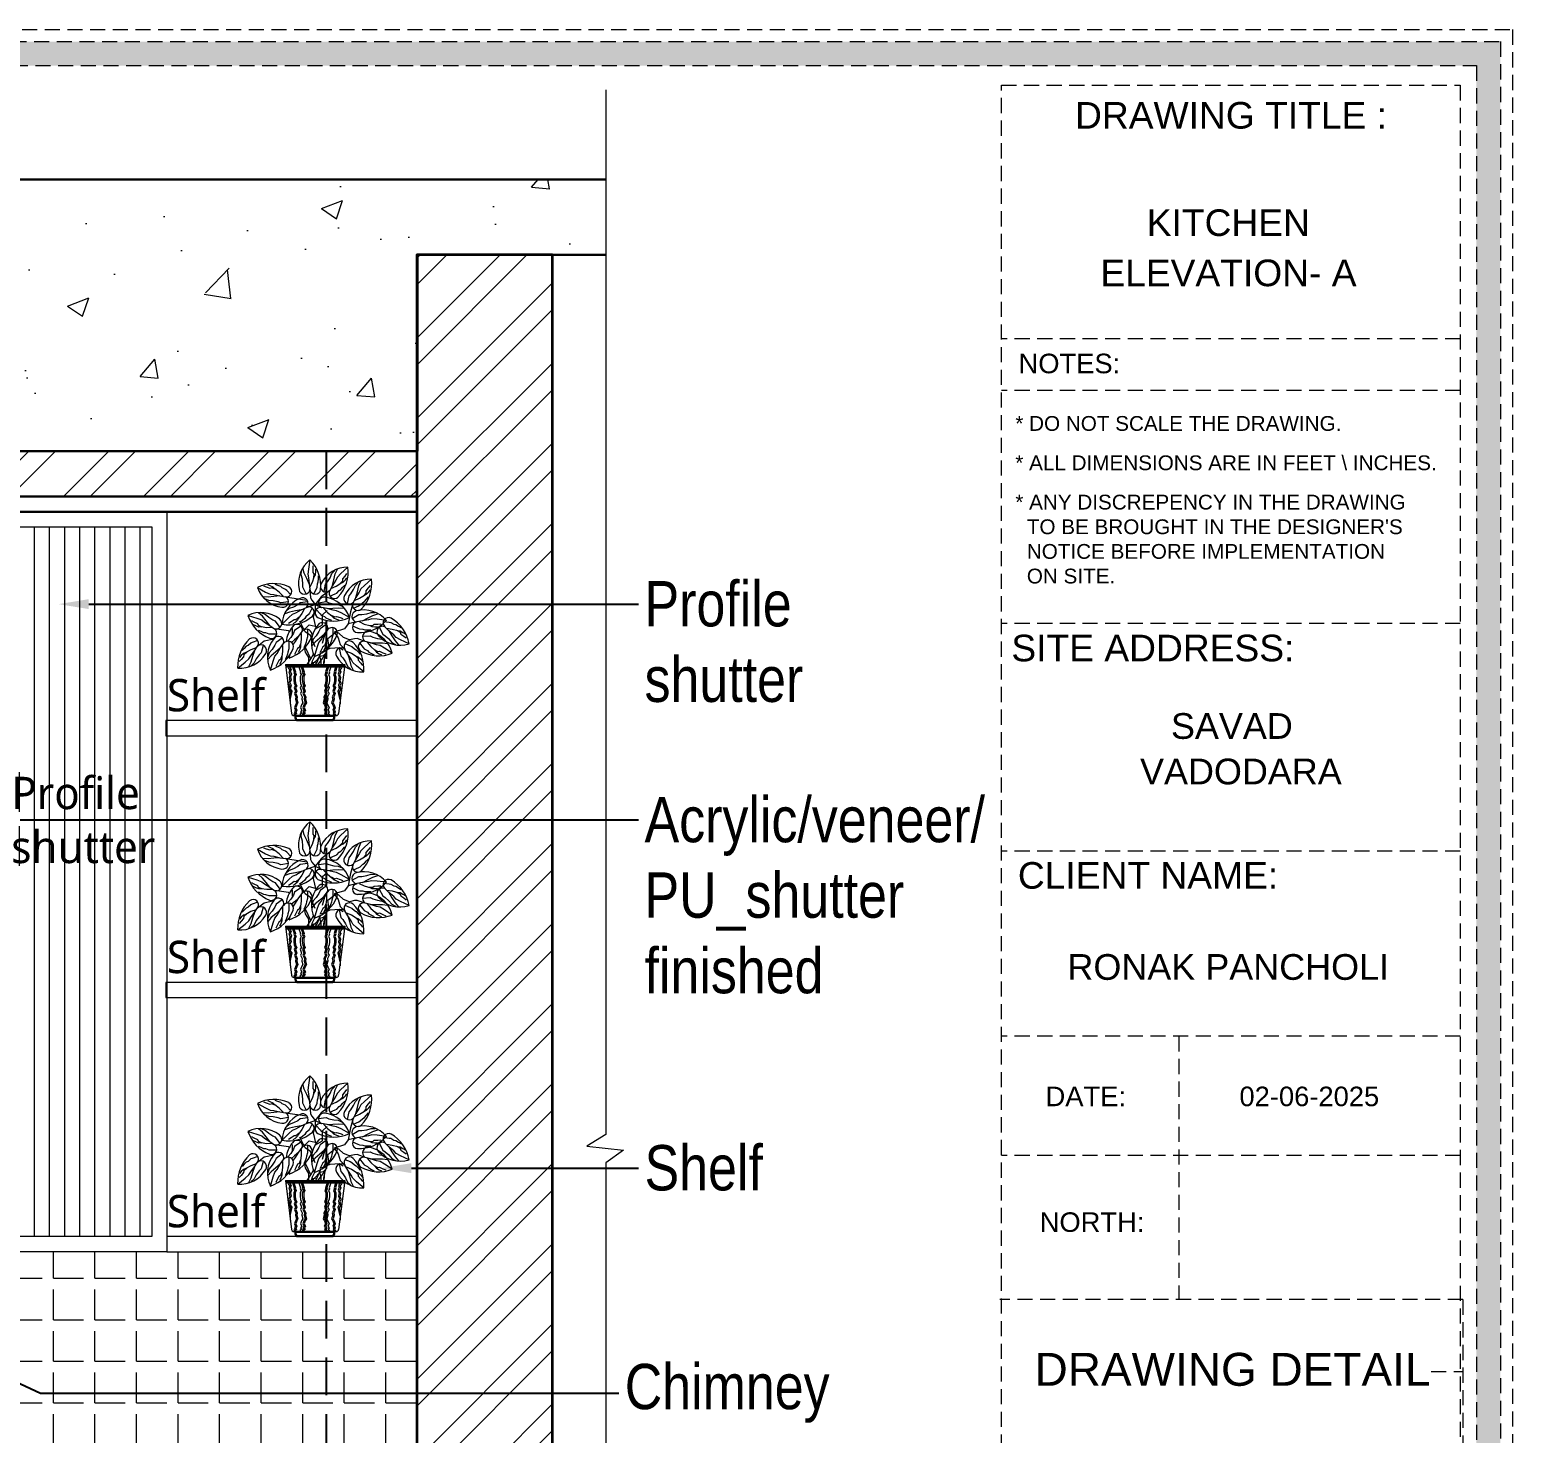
# Model space of a CAD drawing. Header units: millimetres. Extents: x 56222 to 3066687, y -650199 to -121287.
# Drawn here: x 140509.6 to 140607.8, y -184172.3 to -184079.3 of the extents above; entities that cross this region are included whole.
import ezdxf
from ezdxf import colors
from ezdxf.entities.mleader import LeaderData, LeaderLine
from ezdxf.enums import TextEntityAlignment as Align
from ezdxf.math import Vec2, Vec3

# ---------------------------------------------------------------- set-up
doc = ezdxf.new("R2010")
doc.units = ezdxf.units.MM
doc.header["$MEASUREMENT"] = 0
doc.linetypes.add('DASHED2', pattern=[0.375, 0.25, -0.125])
doc.linetypes.add('DASHEDX2', pattern=[1.5, 1, -0.5])
doc.layers.add('AR HATCH-7', color=7, linetype='Continuous')
doc.layers.add('str coll', color=6, linetype='Continuous')
for name, color, linetype, lineweight in [('Dimension', 10, 'DASHEDX2', 20), ('FURNITURE', 32, 'Continuous', 9), ('FURNITURE-1', 252, 'Continuous', 13), ('NAME PLATE', 7, 'Continuous', 25), ('SECTION ( SLAB PLine )', 104, 'Continuous', 30), ('Text', 7, 'Continuous', 15)]:
    doc.layers.add(name, color=color, linetype=linetype, lineweight=lineweight)
doc.layers.add('hatch', color=250, linetype='Continuous', lineweight=9, transparency=0.5)
doc.styles.add('Arial', font='arial.ttf')
doc.styles.get("Standard").update_dxf_attribs({"font": 'arial.ttf', "height": 6})
doc.styles.add('style4', font='ARIALN.TTF')

# ---------------------------------------------------------------- blocks, each defined once
blk = doc.blocks.new('RH')
at = {"color": 251, "true_color": 0x636466}
for p, q in [((137588.9421, 17688.3348), (137589.1437, 17688.3348)), ((137588.9421, 17688.3348), (137588.9627, 17688.1676)), ((137589.1437, 17688.3348), (137589.1232, 17688.1676)), ((137588.9421, 17688.3303), (137589.1437, 17688.3303)), ((137588.9421, 17688.3259), (137589.1437, 17688.3259)), ((137588.9577, 17688.2147), (137588.9577, 17688.1997)), ((137589.1282, 17688.2147), (137589.1282, 17688.1997)), ((137588.9708, 17688.1603), (137589.1151, 17688.1603))]:
    blk.add_line(p, q, dxfattribs=at)
for points in [[(137589.0256, 17688.6903), (137589.0201, 17688.6588), (137589.0182, 17688.6417), (137589.0207, 17688.6296), (137589.0226, 17688.6087), (137589.0256, 17688.5897)], [(137589.0132, 17688.5747), (137589.001, 17688.5979), (137589.0017, 17688.6081), (137588.9998, 17688.6246), (137588.996, 17688.6398), (137588.9972, 17688.6537)], [(137589.0226, 17688.6087), (137589.0144, 17688.6271), (137589.0061, 17688.6455), (137589.0017, 17688.6626)], [(137589.0252, 17688.5973), (137589.034, 17688.6144), (137589.0404, 17688.6328), (137589.0442, 17688.6398), (137589.0455, 17688.6505), (137589.0455, 17688.6594)], [(137589.0391, 17688.629), (137589.0404, 17688.6429), (137589.0366, 17688.648), (137589.0366, 17688.6607), (137589.0366, 17688.6708)], [(137589.0738, 17688.5824), (137589.0785, 17688.6082), (137589.0853, 17688.6158), (137589.094, 17688.6299), (137589.1004, 17688.6443), (137589.11, 17688.6544)], [(137589.1549, 17688.6657), (137589.1311, 17688.6443), (137589.119, 17688.632), (137589.1136, 17688.621), (137589.1022, 17688.6034), (137589.0928, 17688.5865)], [(137589.1022, 17688.6034), (137589.107, 17688.6229), (137589.1119, 17688.6425), (137589.119, 17688.6587)], [(137589.1277, 17688.6091), (137589.1373, 17688.6193), (137589.1374, 17688.6257), (137589.1453, 17688.6356), (137589.1515, 17688.6436)], [(137588.8465, 17688.5963), (137588.8747, 17688.5811), (137588.8903, 17688.5739), (137588.9025, 17688.5726), (137588.923, 17688.5678), (137588.942, 17688.5647)], [(137588.9089, 17688.5898), (137588.8961, 17688.5954), (137588.8901, 17688.5934), (137588.878, 17688.5974), (137588.8684, 17688.6006)], [(137588.9346, 17688.5667), (137588.9212, 17688.5805), (137588.9057, 17688.5922), (137588.9003, 17688.598), (137588.8904, 17688.6026), (137588.882, 17688.6054)], [(137588.9602, 17688.5719), (137588.9464, 17688.5862), (137588.9424, 17688.5902), (137588.9314, 17688.5951), (137588.9261, 17688.5995), (137588.9167, 17688.6033), (137588.9073, 17688.6071)], [(137589.0256, 17688.5897), (137589.0278, 17688.5616), (137589.0321, 17688.5529), (137589.0429, 17688.5386), (137589.0436, 17688.5171), (137589.0364, 17688.497), (137589.0452, 17688.4584)], [(137589.0382, 17688.5747), (137589.0474, 17688.5922), (137589.0499, 17688.5973), (137589.0512, 17688.6093), (137589.0537, 17688.6157), (137589.0543, 17688.6258), (137589.055, 17688.636)], [(137589.0928, 17688.5865), (137589.0639, 17688.5642), (137589.0429, 17688.5386)], [(137589.0934, 17688.567), (137589.1115, 17688.5751), (137589.1166, 17688.5775), (137589.125, 17688.5862), (137589.1309, 17688.5896), (137589.1377, 17688.5972), (137589.1445, 17688.6048)], [(137589.0971, 17688.5928), (137589.1147, 17688.6008), (137589.131, 17688.6113), (137589.1383, 17688.6145), (137589.146, 17688.6222), (137589.1515, 17688.6291)], [(137589.1537, 17688.5418), (137589.1585, 17688.5676), (137589.1652, 17688.5752), (137589.1739, 17688.5893), (137589.1803, 17688.6037), (137589.1899, 17688.6139)], [(137589.2349, 17688.6251), (137589.211, 17688.6037), (137589.1989, 17688.5914), (137589.1935, 17688.5804), (137589.1821, 17688.5628), (137589.1727, 17688.5459)], [(137589.177, 17688.5522), (137589.1946, 17688.5602), (137589.2109, 17688.5708), (137589.2182, 17688.5739), (137589.2259, 17688.5816), (137589.2314, 17688.5886)], [(137589.1821, 17688.5628), (137589.187, 17688.5823), (137589.1918, 17688.6019), (137589.1989, 17688.6181)], [(137589.2076, 17688.5685), (137589.2172, 17688.5787), (137589.2173, 17688.5851), (137589.2252, 17688.595), (137589.2314, 17688.603)], [(137588.923, 17688.5678), (137588.903, 17688.5657), (137588.8829, 17688.5637), (137588.8653, 17688.5648)], [(137588.9524, 17688.5482), (137588.9265, 17688.5439), (137588.917, 17688.5477), (137588.9008, 17688.5511), (137588.8852, 17688.5522), (137588.8723, 17688.5578)], [(137588.942, 17688.5647), (137589.0153, 17688.5539)], [(137589.0185, 17688.5476), (137588.9925, 17688.5443), (137588.9845, 17688.5379), (137588.9699, 17688.5301), (137588.9552, 17688.5245), (137588.9445, 17688.5155)], [(137589.0133, 17688.5288), (137589.0429, 17688.5386), (137589.0649, 17688.528)], [(137589.055, 17688.5448), (137589.081, 17688.5484), (137589.0903, 17688.5444), (137589.1064, 17688.5406), (137589.1221, 17688.5391), (137589.1348, 17688.5332)], [(137589.1727, 17688.5459), (137589.163, 17688.5137), (137589.1553, 17688.4724)], [(137589.1733, 17688.5264), (137589.1914, 17688.5345), (137589.1965, 17688.5369), (137589.205, 17688.5456), (137589.2109, 17688.5491), (137589.2176, 17688.5566), (137589.2244, 17688.5642)], [(137588.8147, 17688.501), (137588.8453, 17688.4919), (137588.8615, 17688.4859), (137588.8711, 17688.4783), (137588.889, 17688.4672), (137588.9046, 17688.456)], [(137588.889, 17688.4672), (137588.8762, 17688.4828), (137588.8635, 17688.4984), (137588.8502, 17688.5101)], [(137588.9236, 17688.4604), (137588.9083, 17688.4817), (137588.8989, 17688.4856), (137588.8851, 17688.4947), (137588.8732, 17688.5049), (137588.8601, 17688.5101)], [(137588.9308, 17688.4712), (137588.9534, 17688.4938), (137588.9664, 17688.5052), (137588.9777, 17688.51), (137588.996, 17688.5204), (137589.0133, 17688.5288)], [(137588.996, 17688.5204), (137588.9762, 17688.5167), (137588.9564, 17688.5129), (137588.9398, 17688.5068)], [(137588.9887, 17688.4953), (137588.978, 17688.4862), (137588.9717, 17688.4865), (137588.9613, 17688.4792), (137588.953, 17688.4734)], [(137589.0068, 17688.5248), (137588.9978, 17688.5078), (137588.9864, 17688.492), (137588.9828, 17688.4849), (137588.9747, 17688.4777), (137588.9674, 17688.4726)], [(137589.0328, 17688.5271), (137589.0236, 17688.5095), (137589.0209, 17688.5045), (137589.0118, 17688.4966), (137589.008, 17688.4909), (137589.0001, 17688.4846), (137588.9921, 17688.4783)], [(137589.0427, 17688.4551), (137589.0679, 17688.4692), (137589.0679, 17688.5036), (137589.0841, 17688.5177)], [(137589.0466, 17688.5213), (137589.06, 17688.5067), (137589.0639, 17688.5026), (137589.0748, 17688.4974), (137589.0799, 17688.4928), (137589.0893, 17688.4888), (137589.0986, 17688.4848)], [(137589.1596, 17688.4941), (137589.1318, 17688.51), (137589.1164, 17688.5175), (137589.1042, 17688.5192), (137589.0838, 17688.5245), (137589.0649, 17688.528)], [(137589.0722, 17688.5259), (137589.0854, 17688.5118), (137589.1005, 17688.4996), (137589.1058, 17688.4937), (137589.1155, 17688.4889), (137589.1239, 17688.4859)], [(137589.0838, 17688.5245), (137589.1039, 17688.526), (137589.124, 17688.5276), (137589.1416, 17688.526)], [(137589.0974, 17688.5021), (137589.1101, 17688.4962), (137589.1161, 17688.4981), (137589.1281, 17688.4938), (137589.1376, 17688.4904)], [(137589.1695, 17688.4911), (137589.1922, 17688.5043), (137589.2023, 17688.5042), (137589.2187, 17688.5069), (137589.2337, 17688.5115), (137589.2477, 17688.5109)], [(137589.2856, 17688.4844), (137589.2539, 17688.4884), (137589.2367, 17688.4894), (137589.2248, 17688.4863), (137589.204, 17688.4833), (137589.1851, 17688.4794)], [(137589.204, 17688.4833), (137589.2219, 17688.4925), (137589.2399, 17688.5016), (137589.2568, 17688.5069)], [(137588.8634, 17688.4615), (137588.8504, 17688.4666), (137588.8476, 17688.4723), (137588.8362, 17688.478), (137588.8272, 17688.4826)], [(137588.898, 17688.4598), (137588.8788, 17688.4595), (137588.8595, 17688.4621), (137588.8515, 17688.4618), (137588.8413, 17688.4655), (137588.8334, 17688.4695)], [(137588.9124, 17688.438), (137588.8926, 17688.4377), (137588.8869, 17688.4377), (137588.8756, 17688.4419), (137588.8688, 17688.4425), (137588.8595, 17688.4465), (137588.8501, 17688.4505)], [(137588.9553, 17688.4467), (137588.9526, 17688.449), (137588.9046, 17688.456)], [(137588.9948, 17688.4653), (137588.9735, 17688.4499), (137588.9695, 17688.4406), (137588.9605, 17688.4267), (137588.9503, 17688.4148), (137588.9498, 17688.4135)], [(137588.9669, 17688.4366), (137588.9667, 17688.4369), (137588.9667, 17688.4571)], [(137588.9684, 17688.4008), (137588.9693, 17688.4032), (137588.9769, 17688.4128), (137588.988, 17688.4307), (137588.9992, 17688.4463)], [(137588.9954, 17688.4397), (137588.9957, 17688.4205), (137588.9931, 17688.4012), (137588.9934, 17688.3932), (137588.9897, 17688.383), (137588.9858, 17688.3751)], [(137589.0429, 17688.3947), (137589.0274, 17688.4328), (137589.0092, 17688.445), (137588.991, 17688.4814)], [(137588.9992, 17688.4463), (137589.0234, 17688.4692), (137589.0438, 17688.4646)], [(137589.0171, 17688.4541), (137589.0175, 17688.4344), (137589.0175, 17688.4287), (137589.0133, 17688.4173), (137589.0127, 17688.4105), (137589.0087, 17688.4012), (137589.0048, 17688.3918)], [(137589.0811, 17688.471), (137589.0599, 17688.4556), (137589.0559, 17688.4463), (137589.0468, 17688.4324), (137589.0366, 17688.4205), (137589.0315, 17688.4074)], [(137589.0744, 17688.4363), (137589.0588, 17688.4236), (137589.0432, 17688.4108), (137589.0315, 17688.3975)], [(137589.0406, 17688.362), (137589.0497, 17688.3927), (137589.0556, 17688.4088), (137589.0633, 17688.4185), (137589.0744, 17688.4363), (137589.0856, 17688.452)], [(137589.0523, 17688.3333), (137589.078, 17688.3682), (137589.0902, 17688.4005), (137589.0861, 17688.4227), (137589.1145, 17688.445)], [(137589.0679, 17688.4066), (137589.076, 17688.4349), (137589.0902, 17688.4591)], [(137589.0817, 17688.4454), (137589.082, 17688.4261), (137589.0795, 17688.4069), (137589.0798, 17688.3989), (137589.0761, 17688.3887), (137589.0721, 17688.3808)], [(137589.1035, 17688.4598), (137589.1039, 17688.44), (137589.1039, 17688.4344), (137589.0996, 17688.423), (137589.0991, 17688.4162), (137589.0951, 17688.4069), (137589.0911, 17688.3975)], [(137589.1851, 17688.4794), (137589.1553, 17688.4724), (137589.1434, 17688.4555), (137589.1078, 17688.4447), (137589.1214, 17688.4254), (137589.1289, 17688.4022), (137589.1444, 17688.3865)], [(137589.2134, 17688.413), (137589.1868, 17688.4224), (137589.1772, 17688.4219), (137589.1597, 17688.4178), (137589.1397, 17688.4258), (137589.1242, 17688.4405), (137589.1108, 17688.4456)], [(137589.1708, 17688.4661), (137589.1888, 17688.4578), (137589.1939, 17688.4555), (137589.206, 17688.4548), (137589.2125, 17688.4526), (137589.2227, 17688.4525), (137589.2328, 17688.4524)], [(137589.1927, 17688.4802), (137589.2103, 17688.4722), (137589.2289, 17688.4668), (137589.2361, 17688.4633), (137589.2469, 17688.4626), (137589.2558, 17688.463)], [(137589.2251, 17688.4679), (137589.2391, 17688.4673), (137589.2439, 17688.4713), (137589.2566, 17688.472), (137589.2667, 17688.4725)], [(137589.2612, 17688.4609), (137589.2732, 17688.4376), (137589.2819, 17688.4323), (137589.2943, 17688.4212), (137589.3046, 17688.4094), (137589.3167, 17688.4024)], [(137589.2755, 17688.4813), (137589.2952, 17688.4788), (137589.3008, 17688.4779), (137589.3114, 17688.4721), (137589.318, 17688.4705), (137589.3267, 17688.4652), (137589.3353, 17688.4599)], [(137589.363, 17688.4047), (137589.334, 17688.4182), (137589.3189, 17688.4265), (137589.3105, 17688.4355), (137589.2944, 17688.4491), (137589.2806, 17688.4625)], [(137589.2866, 17688.4577), (137589.3057, 17688.4551), (137589.3244, 17688.4498), (137589.3323, 17688.4489), (137589.3418, 17688.4437), (137589.3491, 17688.4386)], [(137589.2944, 17688.4491), (137589.3048, 17688.4317), (137589.3151, 17688.4144), (137589.3265, 17688.401)], [(137589.3205, 17688.4509), (137589.3327, 17688.4439), (137589.3346, 17688.4379), (137589.345, 17688.4306), (137589.3533, 17688.4248)], [(137588.7795, 17688.3223), (137588.8048, 17688.3419), (137588.8177, 17688.3533), (137588.824, 17688.3639), (137588.8366, 17688.3807), (137588.8472, 17688.3968)], [(137588.8424, 17688.3908), (137588.8243, 17688.3841), (137588.8073, 17688.3748), (137588.7998, 17688.3722), (137588.7916, 17688.365), (137588.7856, 17688.3585)], [(137588.848, 17688.4163), (137588.8294, 17688.4095), (137588.8241, 17688.4075), (137588.815, 17688.3994), (137588.8089, 17688.3964), (137588.8016, 17688.3893), (137588.7943, 17688.3822)], [(137588.8665, 17688.3995), (137588.8598, 17688.3741), (137588.8525, 17688.367), (137588.8429, 17688.3536), (137588.8355, 17688.3397), (137588.8251, 17688.3303)], [(137588.8472, 17688.3968), (137588.8696, 17688.4146), (137588.9024, 17688.4222)], [(137588.9313, 17688.4245), (137588.9101, 17688.4091), (137588.9061, 17688.3998), (137588.8971, 17688.3859), (137588.8869, 17688.374), (137588.8818, 17688.3609)], [(137588.9246, 17688.3898), (137588.909, 17688.3771), (137588.8934, 17688.3643), (137588.8818, 17688.351)], [(137588.8908, 17688.3155), (137588.8999, 17688.3462), (137588.9059, 17688.3623), (137588.9135, 17688.372), (137588.9246, 17688.3898), (137588.9358, 17688.4055)], [(137588.932, 17688.3989), (137588.9323, 17688.3796), (137588.9297, 17688.3604), (137588.93, 17688.3524), (137588.9263, 17688.3422), (137588.9224, 17688.3343)], [(137588.9537, 17688.4133), (137588.9541, 17688.3935), (137588.9541, 17688.3879), (137588.9499, 17688.3765), (137588.9493, 17688.3697), (137588.9453, 17688.3604), (137588.9414, 17688.351)], [(137588.988, 17688.4307), (137588.9724, 17688.4179), (137588.9623, 17688.4096)], [(137588.9937, 17688.4051), (137588.9886, 17688.3921), (137588.9829, 17688.3893), (137588.9773, 17688.3779), (137588.9727, 17688.3688)], [(137589.0056, 17688.3937), (137589.0087, 17688.3769), (137589.0201, 17688.3586), (137589.021, 17688.3348)], [(137589.0286, 17688.3538), (137589.0112, 17688.3904), (137589.0085, 17688.392)], [(137589.0801, 17688.4108), (137589.075, 17688.3978), (137589.0693, 17688.3949), (137589.0636, 17688.3836), (137589.0591, 17688.3745)], [(137589.0643, 17688.3769), (137589.0942, 17688.3904), (137589.1266, 17688.3924), (137589.1387, 17688.3843)], [(137589.1252, 17688.39), (137589.1307, 17688.3644), (137589.1377, 17688.357), (137589.1468, 17688.3431), (137589.1536, 17688.329), (137589.1635, 17688.3191)], [(137589.1444, 17688.406), (137589.1627, 17688.3984), (137589.1679, 17688.3961), (137589.1766, 17688.3877), (137589.1826, 17688.3845), (137589.1896, 17688.3771), (137589.1965, 17688.3697)], [(137589.2088, 17688.3091), (137589.1843, 17688.3298), (137589.1719, 17688.3417), (137589.1661, 17688.3526), (137589.1542, 17688.3699), (137589.1444, 17688.3865)], [(137589.1946, 17688.4076), (137589.207, 17688.3921), (137589.2106, 17688.3878), (137589.2211, 17688.3818), (137589.2259, 17688.3769), (137589.235, 17688.3722), (137589.244, 17688.3676)], [(137589.2047, 17688.4305), (137589.2308, 17688.4323), (137589.2399, 17688.4276), (137589.2557, 17688.4227), (137589.2712, 17688.4201), (137589.2835, 17688.4134)], [(137589.3055, 17688.3726), (137589.2789, 17688.3904), (137589.264, 17688.399), (137589.252, 17688.4015), (137589.232, 17688.4082), (137589.2134, 17688.413)], [(137589.2206, 17688.4104), (137589.2327, 17688.3954), (137589.247, 17688.3822), (137589.2518, 17688.3759), (137589.2612, 17688.3705), (137589.2693, 17688.3669)], [(137589.232, 17688.4082), (137589.2522, 17688.4084), (137589.2723, 17688.4085), (137589.2898, 17688.4057)], [(137589.244, 17688.3849), (137589.2563, 17688.3782), (137589.2624, 17688.3796), (137589.274, 17688.3745), (137589.2833, 17688.3704)], [(137588.8108, 17688.3767), (137588.8004, 17688.3673), (137588.7998, 17688.361), (137588.7913, 17688.3516), (137588.7845, 17688.3441)], [(137588.8366, 17688.3807), (137588.8304, 17688.3615), (137588.8241, 17688.3423), (137588.8159, 17688.3267)], [(137588.9303, 17688.3643), (137588.9252, 17688.3513), (137588.9195, 17688.3484), (137588.9139, 17688.3371), (137588.9093, 17688.328)], [(137588.9543, 17688.3563), (137588.9577, 17688.368)], [(137589.0156, 17688.3345), (137589.0286, 17688.3538), (137589.0371, 17688.37)], [(137589.021, 17688.3348), (137589.0218, 17688.3354)], [(137589.0406, 17688.362), (137589.0327, 17688.346), (137589.03, 17688.3348)], [(137589.0376, 17688.342), (137589.0368, 17688.3348)], [(137589.0453, 17688.3359), (137589.0504, 17688.3428), (137589.0583, 17688.3624), (137589.0712, 17688.3649), (137589.0813, 17688.375)], [(137589.0558, 17688.3681), (137589.0579, 17688.364), (137589.0629, 17688.3443), (137589.0629, 17688.3351)], [(137589.073, 17688.3512), (137589.0703, 17688.3288), (137589.0704, 17688.3282)], [(137589.0763, 17688.3649), (137589.0737, 17688.351), (137589.0744, 17688.3428), (137589.0712, 17688.3359)], [(137589.1489, 17688.3803), (137589.1667, 17688.3728), (137589.1833, 17688.3628), (137589.1907, 17688.3598), (137589.1986, 17688.3524), (137589.2042, 17688.3456)], [(137589.1542, 17688.3699), (137589.1596, 17688.3505), (137589.1651, 17688.3311), (137589.1726, 17688.3151)], [(137589.1799, 17688.3649), (137589.1898, 17688.355), (137589.1901, 17688.3486), (137589.1982, 17688.3389), (137589.2047, 17688.3311)], [(137588.9516, 17688.3234), (137588.957, 17688.3148), (137588.9538, 17688.3094), (137588.9575, 17688.2996), (137588.9543, 17688.2899), (137588.957, 17688.2791), (137588.9527, 17688.2705), (137588.957, 17688.2618), (137588.9538, 17688.2488), (137588.9592, 17688.2413), (137588.9555, 17688.2258)], [(137588.9565, 17688.3256), (137588.9619, 17688.3169), (137588.9586, 17688.3115), (137588.9624, 17688.3018), (137588.9592, 17688.2921), (137588.9619, 17688.2813), (137588.9575, 17688.2726), (137588.9619, 17688.264), (137588.9586, 17688.251), (137588.964, 17688.2434), (137588.957, 17688.2136)], [(137588.9666, 17688.3259), (137588.972, 17688.3097), (137588.9708, 17688.3062), (137588.9743, 17688.2998), (137588.9708, 17688.2922), (137588.9708, 17688.2823), (137588.972, 17688.2695), (137588.9761, 17688.2619), (137588.9714, 17688.2561), (137588.9761, 17688.2433), (137588.9726, 17688.2357), (137588.9778, 17688.2246), (137588.9766, 17688.2159), (137588.9801, 17688.2037), (137588.9761, 17688.1967), (137588.9726, 17688.1868), (137588.9766, 17688.1792), (137588.9726, 17688.1734), (137588.9755, 17688.1675), (137588.9702, 17688.164), (137588.9726, 17688.1606)], [(137588.9712, 17688.3259), (137588.9766, 17688.3097), (137588.9755, 17688.3062), (137588.979, 17688.2998), (137588.9755, 17688.2922), (137588.9755, 17688.2823), (137588.9766, 17688.2695), (137588.9807, 17688.2619), (137588.9761, 17688.2561), (137588.9807, 17688.2433), (137588.9772, 17688.2357), (137588.9825, 17688.2246), (137588.9813, 17688.2159), (137588.9848, 17688.2037), (137588.9807, 17688.1967), (137588.9772, 17688.1868), (137588.9813, 17688.1792), (137588.9772, 17688.1734), (137588.9801, 17688.1675), (137588.9749, 17688.164), (137588.9772, 17688.1606)], [(137588.9878, 17688.3259), (137588.9932, 17688.3097), (137588.9921, 17688.3062), (137588.9956, 17688.2998), (137588.9921, 17688.2922), (137588.9921, 17688.2823), (137588.9932, 17688.2695), (137588.9973, 17688.2619), (137588.9926, 17688.2561), (137588.9973, 17688.2433), (137588.9938, 17688.2357), (137588.9991, 17688.2246), (137588.9979, 17688.2159), (137589.0014, 17688.2037), (137588.9973, 17688.1967), (137588.9938, 17688.1868), (137588.9979, 17688.1792), (137588.9938, 17688.1734), (137588.9967, 17688.1675), (137588.9915, 17688.164), (137588.9938, 17688.1606)], [(137588.9954, 17688.3259), (137589.0008, 17688.3097), (137588.9996, 17688.3062), (137589.0031, 17688.2998), (137588.9996, 17688.2922), (137588.9996, 17688.2823), (137589.0008, 17688.2695), (137589.0049, 17688.2619), (137589.0002, 17688.2561), (137589.0049, 17688.2433), (137589.0014, 17688.2357), (137589.0066, 17688.2246), (137589.0055, 17688.2159), (137589.009, 17688.2037), (137589.0049, 17688.1967), (137589.0014, 17688.1868), (137589.0055, 17688.1792), (137589.0014, 17688.1734), (137589.0043, 17688.1675), (137588.9991, 17688.164), (137589.0014, 17688.1606)], [(137589.0001, 17688.3259), (137589.0055, 17688.3097), (137589.0043, 17688.3062), (137589.0078, 17688.2998), (137589.0043, 17688.2922), (137589.0043, 17688.2823), (137589.0055, 17688.2695), (137589.0096, 17688.2619), (137589.0049, 17688.2561), (137589.0096, 17688.2433), (137589.0061, 17688.2357), (137589.0113, 17688.2246), (137589.0101, 17688.2159), (137589.0136, 17688.2037), (137589.0096, 17688.1967), (137589.0061, 17688.1868), (137589.0101, 17688.1792), (137589.0061, 17688.1734), (137589.009, 17688.1675), (137589.0037, 17688.164), (137589.0061, 17688.1606)], [(137589.0841, 17688.3259), (137589.0787, 17688.3097), (137589.0799, 17688.3062), (137589.0764, 17688.2998), (137589.0799, 17688.2922), (137589.0799, 17688.2823), (137589.0787, 17688.2695), (137589.0746, 17688.2619), (137589.0793, 17688.2561), (137589.0746, 17688.2433), (137589.0781, 17688.2357), (137589.0729, 17688.2246), (137589.074, 17688.2159), (137589.0705, 17688.2037), (137589.0746, 17688.1967), (137589.0781, 17688.1868), (137589.074, 17688.1792), (137589.0781, 17688.1734), (137589.0752, 17688.1675), (137589.0805, 17688.164), (137589.0781, 17688.1606)], [(137589.0888, 17688.3259), (137589.0834, 17688.3097), (137589.0845, 17688.3062), (137589.081, 17688.2998), (137589.0845, 17688.2922), (137589.0845, 17688.2823), (137589.0834, 17688.2695), (137589.0793, 17688.2619), (137589.0839, 17688.2561), (137589.0793, 17688.2433), (137589.0828, 17688.2357), (137589.0775, 17688.2246), (137589.0787, 17688.2159), (137589.0752, 17688.2037), (137589.0793, 17688.1967), (137589.0828, 17688.1868), (137589.0787, 17688.1792), (137589.0828, 17688.1734), (137589.0799, 17688.1675), (137589.0851, 17688.164), (137589.0828, 17688.1606)], [(137589.0964, 17688.3259), (137589.0909, 17688.3097), (137589.0921, 17688.3062), (137589.0886, 17688.2998), (137589.0921, 17688.2922), (137589.0921, 17688.2823), (137589.0909, 17688.2695), (137589.0869, 17688.2619), (137589.0915, 17688.2561), (137589.0869, 17688.2433), (137589.0904, 17688.2357), (137589.0851, 17688.2246), (137589.0863, 17688.2159), (137589.0828, 17688.2037), (137589.0869, 17688.1967), (137589.0904, 17688.1868), (137589.0863, 17688.1792), (137589.0904, 17688.1734), (137589.0874, 17688.1675), (137589.0927, 17688.164), (137589.0904, 17688.1606)], [(137589.1129, 17688.3259), (137589.1075, 17688.3097), (137589.1087, 17688.3062), (137589.1052, 17688.2998), (137589.1087, 17688.2922), (137589.1087, 17688.2823), (137589.1075, 17688.2695), (137589.1034, 17688.2619), (137589.1081, 17688.2561), (137589.1034, 17688.2433), (137589.1069, 17688.2357), (137589.1017, 17688.2246), (137589.1029, 17688.2159), (137589.0994, 17688.2037), (137589.1034, 17688.1967), (137589.1069, 17688.1868), (137589.1029, 17688.1792), (137589.1069, 17688.1734), (137589.104, 17688.1675), (137589.1093, 17688.164), (137589.1069, 17688.1606)], [(137589.1176, 17688.3259), (137589.1122, 17688.3097), (137589.1134, 17688.3062), (137589.1099, 17688.2998), (137589.1134, 17688.2922), (137589.1134, 17688.2823), (137589.1122, 17688.2695), (137589.1081, 17688.2619), (137589.1128, 17688.2561), (137589.1081, 17688.2433), (137589.1116, 17688.2357), (137589.1064, 17688.2246), (137589.1075, 17688.2159), (137589.104, 17688.2037), (137589.1081, 17688.1967), (137589.1116, 17688.1868), (137589.1075, 17688.1792), (137589.1116, 17688.1734), (137589.1087, 17688.1675), (137589.1139, 17688.164), (137589.1116, 17688.1606)], [(137589.1277, 17688.3256), (137589.1223, 17688.3169), (137589.1255, 17688.3115), (137589.1218, 17688.3018), (137589.125, 17688.2921), (137589.1223, 17688.2813), (137589.1266, 17688.2726), (137589.1223, 17688.264), (137589.1255, 17688.251), (137589.1201, 17688.2434), (137589.1272, 17688.2136)], [(137589.1326, 17688.3234), (137589.1272, 17688.3148), (137589.1304, 17688.3094), (137589.1266, 17688.2996), (137589.1299, 17688.2899), (137589.1272, 17688.2791), (137589.1315, 17688.2705), (137589.1272, 17688.2618), (137589.1304, 17688.2488), (137589.125, 17688.2413), (137589.1287, 17688.2258)]]:
    blk.add_lwpolyline(points, dxfattribs=at)
for points in [[(137589.03, 17688.3348, -0.287945), (137589.044, 17688.3425, -0.484187)], [(137589.041, 17688.3424, 0.139974), (137589.0626, 17688.3716)]]:
    blk.add_lwpolyline(points, format="xyb", dxfattribs=at)
for points in [[(137588.9738, 17688.1603), (137588.9738, 17688.1565, 0.269011), (137588.9806, 17688.1433), (137589.1036, 17688.1433, 0.269011), (137589.1104, 17688.1565), (137589.1104, 17688.1603)], [(137588.9772, 17688.1569), (137588.9772, 17688.1564, 0.24889), (137588.9816, 17688.1467), (137589.1025, 17688.1467, 0.24889), (137589.107, 17688.1564), (137589.107, 17688.1569)]]:
    blk.add_lwpolyline(points, format="xyb", close=True, dxfattribs=at)
for centre, radius, start, end in [((137589.0867, 17688.6104), 0.1006, 127.4105, 191.8989), ((137588.938, 17688.6018), 0.1245, 354.407, 45.2853), ((137589.1537, 17688.5651), 0.1006, 89.286, 153.7744), ((137589.0314, 17688.6502), 0.1245, 316.2825, 7.1608), ((137588.903, 17688.4854), 0.1245, 66.1379, 117.0163), ((137588.9415, 17688.6293), 0.1006, 199.1414, 263.6298), ((137588.9454, 17688.5827), 0.0183, 259.3732, 64.0887), ((137589.007, 17688.5925), 0.0189, 188.6129, 351.3871), ((137589.0438, 17688.5921), 0.0183, 187.6423, 352.3577), ((137589.0799, 17688.6003), 0.0189, 150.4884, 313.2627), ((137589.1086, 17688.5772), 0.0183, 149.5178, 314.2333), ((137589.2336, 17688.5245), 0.1006, 89.286, 153.7744), ((137589.1113, 17688.6096), 0.1245, 316.2825, 7.1608), ((137588.9335, 17688.5479), 0.0189, 260.3438, 63.1181), ((137589.0312, 17688.4668), 0.1006, 112.9835, 177.472), ((137589.0003, 17688.5425), 0.0189, 313.4953, 116.2695), ((137589.0738, 17688.5446), 0.0189, 78.9376, 241.7119), ((137589.0639, 17688.4635), 0.1006, 17.7352, 82.2236), ((137589.1598, 17688.5597), 0.0189, 150.4884, 313.2627), ((137589.1885, 17688.5366), 0.0183, 149.5178, 314.2333), ((137588.8587, 17688.4106), 0.1006, 51.4742, 115.9626), ((137588.933, 17688.5397), 0.1245, 198.0878, 248.9661), ((137588.9105, 17688.4739), 0.0189, 251.9859, 54.7602), ((137588.9532, 17688.5937), 0.1245, 259.5971, 310.4754), ((137589.0217, 17688.5125), 0.0183, 312.5247, 117.2401), ((137589.0611, 17688.5101), 0.0183, 77.9671, 242.6825), ((137589.1058, 17688.6064), 0.1245, 244.7317, 295.6101), ((137589.187, 17688.4981), 0.0189, 101.4612, 264.2355), ((137589.2089, 17688.4194), 0.1006, 40.2588, 104.7472), ((137589.293, 17688.4759), 0.0183, 62.5941, 227.3096), ((137589.2402, 17688.3838), 0.1245, 9.6665, 60.5449), ((137588.8943, 17688.4408), 0.0183, 251.0154, 55.7308), ((137589.0446, 17688.4005), 0.1006, 141.5633, 173.1589), ((137588.9813, 17688.4521), 0.0189, 342.075, 144.8493), ((137589.0144, 17688.436), 0.0183, 341.1044, 145.8199), ((137589.131, 17688.4062), 0.1006, 141.5633, 206.0517), ((137589.0018, 17688.4803), 0.1245, 288.1768, 339.0552), ((137589.0676, 17688.4578), 0.0189, 342.075, 144.8493), ((137589.1007, 17688.4417), 0.0183, 341.1044, 145.8199), ((137589.1885, 17688.4613), 0.0183, 100.4906, 265.2061), ((137589.1929, 17688.5675), 0.1245, 267.2553, 318.1337), ((137589.2235, 17688.429), 0.0189, 74.9234, 237.6976), ((137589.2078, 17688.3488), 0.1006, 13.7209, 78.2094), ((137589.2722, 17688.4456), 0.0189, 63.5647, 226.339), ((137588.9038, 17688.3289), 0.1245, 132.1505, 183.0288), ((137588.8321, 17688.4072), 0.0183, 325.3858, 130.1012), ((137588.8591, 17688.3821), 0.0189, 326.3564, 129.1306), ((137588.9812, 17688.3597), 0.1006, 141.5633, 206.0517), ((137588.852, 17688.4338), 0.1245, 288.1768, 339.0552), ((137588.9178, 17688.4113), 0.0189, 342.075, 144.8493), ((137588.951, 17688.3952), 0.0183, 341.1044, 145.8199), ((137588.9154, 17688.4746), 0.1245, 288.1768, 339.0552), ((137589.1319, 17688.3724), 0.0189, 48.3855, 211.1598), ((137589.1599, 17688.3962), 0.0183, 47.4149, 212.1304), ((137589.0848, 17688.3211), 0.1245, 354.4873, 45.3657), ((137589.2083, 17688.3954), 0.0183, 73.9528, 238.6682), ((137589.3327, 17688.5006), 0.1006, 223.053, 287.5414), ((137588.788, 17688.4225), 0.1006, 265.154, 329.6424), ((137589.0446, 17688.4005), 0.1006, 203.601, 206.0517), ((137589.2046, 17688.4096), 0.1006, 207.8738, 272.3622), ((137589.2597, 17688.4884), 0.1245, 240.7175, 291.5958), ((137588.9708, 17688.1685), 0.00816, 186.2058, 270), ((137589.1151, 17688.1685), 0.00816, 270, 353.7942)]:
    blk.add_arc(centre, radius, start, end, dxfattribs=at)

msp = doc.modelspace()

# ---------------------------------------------------------------- hatches: boundary and pattern name
at = {"layer": 'AR HATCH-7', "lineweight": 18, "true_color": 0x939598, "transparency": 33554687}
h = msp.add_hatch(dxfattribs=at)
h.set_pattern_fill('ANSI32', color=252, scale=10)
h.set_pattern_definition([(45, (1918.578, 0), (-2.65165043, 2.65165043), []), (45, (1920.346, 0), (-2.65165043, 2.65165043), [])])
h.paths.add_polyline_path([(140544.271, -184131.651), (140535.271, -184131.651), (140535.271, -184139.408), (140535.271, -184154.709), (140544.271, -184154.709)])
h.paths.add_polyline_path([(140544.271, -184117.361), (140535.271, -184117.361), (140535.271, -184131.651), (140544.271, -184131.651)])
h.paths.add_polyline_path([(140544.244, -184094.242), (140535.297, -184094.242), (140535.323, -184104.242), (140535.317, -184117.361), (140544.271, -184117.361)])
h.paths.add_polyline_path([(140544.271, -184154.709), (140535.271, -184154.709), (140535.271, -184155.242), (140535.271, -184189.029), (140535.271, -184189.029), (140535.271, -184189.029), (140535.271, -184189.029), (140535.271, -184214.243), (140535.271, -184214.243), (140535.271, -184215.243), (140535.271, -184218.242), (140544.271, -184218.242)])
at = {"layer": 'Dimension', "true_color": 0xd39e00}
h = msp.add_hatch(color=42, dxfattribs=at)
h.paths.add_polyline_path([(140380.945, -184080.113), (140380.945, -184239.237), (140607.013, -184239.237), (140607.013, -184080.113)])
h.paths.add_polyline_path([(140382.531, -184081.7), (140605.427, -184081.7), (140605.427, -184237.651), (140382.531, -184237.651)], flags=16)
at = {"layer": 'FURNITURE', "lineweight": 18, "transparency": 33554600}
h = msp.add_hatch(dxfattribs=at)
h.set_pattern_fill('ANSI31', color=9, scale=8, angle=45)
h.set_pattern_definition([(90, (-11.0299, 0), (-1, 0), [])])
h.paths.add_polyline_path([(140433.796, -184112.242), (140423.866, -184112.242), (140423.866, -184159.242), (140433.771, -184159.242)])
h.paths.add_polyline_path([(140517.728, -184112.242), (140507.796, -184112.242), (140507.785, -184131.651), (140517.728, -184131.651)])
h.paths.add_polyline_path([(140517.728, -184131.651), (140507.785, -184131.651), (140507.771, -184159.242), (140517.728, -184159.242)])
at = {"layer": 'FURNITURE', "lineweight": 18, "true_color": 0xc7c8ca, "transparency": 33554687}
h = msp.add_hatch(dxfattribs=at)
h.set_pattern_fill('ANGLE', color=9, scale=10)
h.set_pattern_definition([(0, (-11.03, 0), (0, 2.75), [2, -0.75]), (90, (-11.03, 0), (-2.75, 2e-16), [2, -0.75])])
h.paths.add_polyline_path([(140535.271, -184169.611), (140510.357, -184169.611), (140506.771, -184167.909), (140506.771, -184174.242), (140434.771, -184174.242), (140434.771, -184160.242), (140422.866, -184160.242), (140416.771, -184160.242), (140416.771, -184185.508), (140446.771, -184185.48), (140446.771, -184185.48), (140487.27, -184185.507), (140508.985, -184185.553), (140535.27, -184186.237)])
h.paths.add_polyline_path([(140535.271, -184160.242), (140529.271, -184160.242), (140529.271, -184169.611), (140535.271, -184169.611)])
h.paths.add_polyline_path([(140529.271, -184160.242), (140518.728, -184160.242), (140506.771, -184160.242), (140506.771, -184167.909), (140510.357, -184169.611), (140529.271, -184169.611)], flags=17)
h.paths.add_polyline_path([(140416.771, -184160.242), (140406.271, -184160.242), (140406.271, -184185.492), (140416.771, -184185.492)])
at = {"layer": 'FURNITURE-1', "lineweight": 18, "true_color": 0xc7c8ca}
h = msp.add_hatch(dxfattribs=at)
h.set_pattern_fill('AR-CONC', color=9, scale=2)
h.set_pattern_definition([(50, (1918.578, -3), (14.34520365, -1.2550427), [1.5, -16.5]), (355, (1918.578, -3), (-2.7750267, 15.0438427), [1.2, -13.2]), (100.4514445, (1919.774, -3.105), (11.5701769, 13.7887998), [1.2748038, -14.0228422]), (46.1842, (1918.578, 1), (21.3448266, -3.3103856), [2.25, -24.75]), (96.635635, (1920.357, 0.724), (18.693239, 19.482372), [1.9122068, -21.0342752]), (351.184164, (1918.578, 1), (18.693239, 19.482372), [1.8, -19.8]), (21, (1920.578, -1e-10), (11.93814104, -8.0523778), [1.5, -16.5]), (326, (1920.578, -1e-10), (4.8663066, 14.5030009), [1.2, -13.2]), (71.451445, (1921.573, -0.671), (16.8044475, 6.45062306), [1.2748038, -14.0228422]), (37.5, (1918.578, -3), (0.24319711, 6.65787708), [0, -13.04, 0, -13.4, 0, -13.25]), (7.5, (1918.578, -3), (5.26139075, 7.88823424), [0, -7.64, 0, -12.74, 0, -5.05]), (327.5, (1914.118, -3), (10.67644872, -0.45109743), [0, -5, 0, -15.6, 0, -20.7]), (317.5, (1912.118, -3), (11.6637234, 2.00209965), [0, -6.5, 0, -10.36, 0, -14.7])])
h.paths.add_polyline_path([(140535.271, -184094.242), (140547.79, -184094.242), (140547.79, -184089.242), (140390.968, -184089.242), (140390.968, -184094.242), (140397.323, -184094.242), (140397.323, -184107.242), (140406.323, -184107.242), (140406.323, -184094.242), (140478.323, -184094.242), (140478.323, -184107.242), (140535.271, -184107.242)])
at = {"layer": 'FURNITURE-1', "lineweight": 18, "transparency": 33554572}
h = msp.add_hatch(dxfattribs=at)
h.set_pattern_fill('ANSI32', color=6, scale=10)
h.set_pattern_definition([(45, (1918.578, -3), (-2.65165043, 2.65165043), []), (45, (1920.346, -3), (-2.65165043, 2.65165043), [])])
h.paths.add_polyline_path([(140529.271, -184107.242), (140478.323, -184107.242), (140478.323, -184094.242), (140416.771, -184094.242), (140416.771, -184110.242), (140529.271, -184110.242)])
h.paths.add_polyline_path([(140535.271, -184107.242), (140529.271, -184107.242), (140529.271, -184110.242), (140535.271, -184110.242)])
h.paths.add_polyline_path([(140416.771, -184094.242), (140406.323, -184094.242), (140406.323, -184107.242), (140406.32, -184110.242), (140416.771, -184110.242)])

# ---------------------------------------------------------------- linework, layer by layer
at = {"layer": 'Dimension', "color": 42, "true_color": 0xd39e00}
for p, q in [((140604.353, -184099.791, 0.119), (140573.976, -184099.791, 0.119)), ((140604.353, -184103.213, 0.119), (140573.976, -184103.213, 0.119)), ((140604.353, -184118.652, 0.119), (140573.976, -184118.652, 0.119)), ((140604.353, -184133.709, 0.119), (140573.976, -184133.709, 0.119)), ((140604.353, -184145.977, 0.119), (140573.976, -184145.977, 0.119)), ((140585.729, -184145.977, 0.119), (140585.729, -184163.416, 0.119)), ((140604.353, -184153.871, 0.119), (140573.976, -184153.871, 0.119)), ((140604.537, -184163.416, 0.119), (140573.882, -184163.416, 0.119)), ((140604.537, -184163.416, 0.119), (140604.537, -184191.182, 0.119)), ((140602.422, -184168.176, 0.119), (140604.537, -184168.176, 0.119))]:
    msp.add_line(p, q, dxfattribs=at)
at = {"layer": 'Dimension', "color": 42, "true_color": 0xd39e00, "elevation": 0.119}
for points in [[(140380.151, -184079.32), (140607.807, -184079.32), (140607.807, -184240.031), (140380.151, -184240.031)], [(140380.945, -184080.113), (140607.013, -184080.113), (140607.013, -184239.237), (140380.945, -184239.237)], [(140382.531, -184081.7), (140605.427, -184081.7), (140605.427, -184237.651), (140382.531, -184237.651)], [(140573.976, -184236.345), (140573.976, -184083.006), (140604.353, -184083.006), (140604.353, -184236.345)]]:
    msp.add_lwpolyline(points, close=True, dxfattribs=at)
at = {"layer": 'FURNITURE', "color": 9, "linetype": 'DASHED2', "lineweight": 25, "ltscale": 10, "true_color": 0xc7c8ca}
msp.add_line((140529.271, -184107.242), (140529.271, -184188.279), dxfattribs=at)
at = {"layer": 'FURNITURE', "lineweight": 0}
for points in [[(140506.797, -184111.242), (140518.728, -184111.242), (140518.728, -184160.242), (140506.771, -184160.242)], [(140507.796, -184112.242), (140517.728, -184112.242), (140517.728, -184159.242), (140507.771, -184159.242)], [(140535.271, -184125.073), (140518.655, -184125.075), (140518.655, -184126.075), (140535.271, -184126.073)], [(140535.271, -184142.406), (140518.655, -184142.408), (140518.655, -184143.408), (140535.271, -184143.406)], [(140535.251, -184159.242), (140518.728, -184159.242), (140518.728, -184160.242), (140535.251, -184160.242)]]:
    msp.add_lwpolyline(points, close=True, dxfattribs=at)
at = {"layer": 'hatch', "lineweight": 35, "transparency": 33554687}
msp.add_lwpolyline([(140544.271, -184094.242), (140535.271, -184094.242), (140535.271, -184218.242), (140544.271, -184218.242)], close=True, dxfattribs=at)
at = {"layer": 'SECTION ( SLAB PLine )', "color": 1}
for p, q in [((140547.79, -184089.242), (140390.968, -184089.242)), ((140547.79, -184094.242), (140535.271, -184094.242))]:
    msp.add_line(p, q, dxfattribs=at)
msp.add_lwpolyline([(140535.323, -184094.242), (140535.323, -184107.242), (140478.323, -184107.242)], dxfattribs=at)
at = {"layer": 'str coll', "lineweight": 30}
for p, q in [((140535.323, -184110.242), (140404.32, -184110.242)), ((140535.323, -184111.242), (140404.319, -184111.242))]:
    msp.add_line(p, q, dxfattribs=at)
at = {"layer": 'Text', "color": 251, "linetype": 'Continuous', "lineweight": 0, "true_color": 0x636466}
msp.add_lwpolyline([(140547.79, -184083.295), (140547.79, -184152.48), (140546.529, -184153.261), (140548.963, -184153.511), (140547.79, -184154.348), (140547.79, -184223.477)], dxfattribs=at)

# ---------------------------------------------------------------- block references
at = {"layer": 'FURNITURE', "color": 252, "true_color": 0x939598, "xscale": 19.45028842556015, "yscale": 19.45028842556015, "zscale": 19.45028842556015}
for p in [(-2535618.027, -528164.564), (-2535618.027, -528181.898), (-2535618.027, -528198.731)]:
    msp.add_blockref('RH', p, dxfattribs=at)

# ---------------------------------------------------------------- texts
at = {"layer": 'NAME PLATE', "style": 'Arial'}
for s, height, p in [('DRAWING TITLE : ', 1.7623, (140589.524, -184085.875, 0.119)), ('KITCHEN', 1.7623, (140589.005, -184092.984, 0.119)), ('ELEVATION- A', 1.7623, (140589.012, -184096.308, 0.119)), ('NOTES:', 1.2949, (140578.482, -184102.073, 0.119)), ('SITE ADDRESS:', 1.7623, (140584.008, -184121.148, 0.119)), (' SAVAD ', 1.7036, (140589.239, -184126.283, 0.038)), ('VADODARA', 1.7036, (140589.836, -184129.295, 0.038)), ('CLIENT NAME:', 1.7623, (140583.687, -184136.205, 0.119)), ('RONAK PANCHOLI    ', 1.70359, (140590.321, -184142.24, 0.038)), ('DATE:', 1.2949, (140579.568, -184150.607, 0.119)), ('02-06-2025', 1.2949, (140594.366, -184150.607, 0.119)), ('NORTH:', 1.2949, (140579.981, -184158.931, 0.119)), ('DRAWING DETAIL', 2.17877, (140589.281, -184169.121, 0.119))]:
    msp.add_text(s, height=height, dxfattribs=at).set_placement(p, align=Align.CENTER)
at = {"layer": 'NAME PLATE', "char_height": 0.97934, "width": 37.83693, "attachment_point": 1, "style": 'Arial'}
for s, insert in [('* DO NOT SCALE THE DRAWING.', (140574.903, -184104.907, 0.119)), ('* ALL DIMENSIONS ARE IN FEET \\\\ INCHES.', (140574.903, -184107.512, 0.119)), ("* ANY DISCREPENCY IN THE DRAWING \\P  TO BE BROUGHT IN THE DESIGNER'S\\P  NOTICE BEFORE IMPLEMENTATION \\P  ON SITE.", (140574.903, -184110.116, 0.119))]:
    msp.add_mtext(s, dxfattribs=dict(at, insert=insert))
at = {"layer": 'Text', "ltscale": 20, "char_height": 2.14365, "width": 39.27782}
for s, insert, attachment_point in [('{\\fMalgun Gothic|b0|i0|c0|p34;\\C1;Shelf}', (140525.248, -184122.319), 3), ('{\\fMalgun Gothic|b0|i0|c0|p34;\\C1;Profile \\Pshutter}', (140508.431, -184128.794), 1), ('{\\fMalgun Gothic|b0|i0|c0|p34;\\C1;Shelf}', (140525.248, -184139.652), 3), ('{\\fMalgun Gothic|b0|i0|c0|p34;\\C1;Shelf}', (140525.248, -184156.485), 3)]:
    msp.add_mtext(s, dxfattribs=dict(at, insert=insert, attachment_point=attachment_point))

# ---------------------------------------------------------------- leaders
at = {"layer": 'Text', "color": 1, "lineweight": 0, "ltscale": 20}
ml = msp.add_multileader_mtext('Standard', dxfattribs=at)
ml.set_content('Profile \\Pshutter', color=1, style='style4')
ml.set_leader_properties()
ml.build(insert=Vec2(0, 0))
ml.multileader.update_dxf_attribs({"dogleg_length": 2.025, "arrow_head_size": 2})
ctx = ml.context
ctx.base_point, ctx.char_height, ctx.arrow_head_size, ctx.landing_gap_size, ctx.plane_origin = Vec3(140549.956, -184117.361), 3, 2, 0.4, Vec3(140482.921, -184117.361)
notes = []
notes.append((ctx, [(0, (1, 1, 0), (140547.932, -184117.361), (1, 0), 2.025, [(0, [(140511.565, -184117.361)], 0, [])])]))
ctx.mtext.insert = Vec3(140550.356, -184115.836)
ml = msp.add_multileader_mtext('Standard', dxfattribs=at)
ml.set_content('Acrylic/veneer/ \\PPU_shutter\\Pfinished', color=1, style='style4')
ml.set_leader_properties()
ml.build(insert=Vec2(0, 0))
ml.multileader.update_dxf_attribs({"dogleg_length": 2.025, "arrow_head_size": 2})
ctx = ml.context
ctx.base_point, ctx.char_height, ctx.arrow_head_size, ctx.landing_gap_size, ctx.plane_origin = Vec3(140549.956, -184131.651), 3, 2, 0.4, Vec3(140482.921, -184131.651)
notes.append((ctx, [(0, (1, 1, 0), (140547.932, -184131.651), (1, 0), 2.025, [(0, [(140498.994, -184131.651)], 0, [])])]))
ctx.mtext.insert = Vec3(140550.356, -184130.127)
ml = msp.add_multileader_mtext('Standard', dxfattribs=at)
ml.set_content('Shelf', color=1, style='style4')
ml.set_leader_properties()
ml.build(insert=Vec2(0, 0))
ml.multileader.update_dxf_attribs({"dogleg_length": 2.025, "arrow_head_size": 2})
ctx = ml.context
ctx.base_point, ctx.char_height, ctx.arrow_head_size, ctx.landing_gap_size, ctx.plane_origin = Vec3(140549.956, -184154.709), 3, 2, 0.4, Vec3(140482.921, -184154.709)
notes.append((ctx, [(0, (1, 1, 0), (140547.932, -184154.709), (1, 0), 2.025, [(0, [(140532.923, -184154.709)], 0, [])])]))
ctx.mtext.insert = Vec3(140550.356, -184153.183)
ml = msp.add_multileader_mtext('Standard', dxfattribs=at)
ml.set_content('Chimney', color=1, style='style4')
ml.set_leader_properties()
ml.build(insert=Vec2(0, 0))
ml.multileader.update_dxf_attribs({"dogleg_length": 2.025, "arrow_head_size": 2})
ctx = ml.context
ctx.base_point, ctx.char_height, ctx.arrow_head_size, ctx.landing_gap_size, ctx.plane_origin = Vec3(140548.647, -184169.611), 3, 2, 0.4, Vec3(140481.991, -184164.115)
notes.append((ctx, [(0, (1, 1, 0), (140510.357, -184169.611), (1, 0), 38.29, [(0, [(140482.751, -184156.82)], 0, [])])]))
ctx.mtext.insert = Vec3(140549.047, -184167.67)
for ctx, leaders in notes:
    for number, flags, end, landing, length, lines in leaders:
        leader = LeaderData()
        leader.index, (leader.has_last_leader_line, leader.has_dogleg_vector, leader.attachment_direction) = number, flags
        leader.last_leader_point, leader.dogleg_vector, leader.dogleg_length = Vec3(end), Vec3(landing), length
        for number, points, colour, breaks in lines:
            line = LeaderLine()
            line.index, line.vertices, line.color, line.breaks = number, Vec3.list(points), colors.encode_raw_color(colour), breaks
            leader.lines.append(line)
        ctx.leaders.append(leader)

doc.saveas('drawing.dxf')
